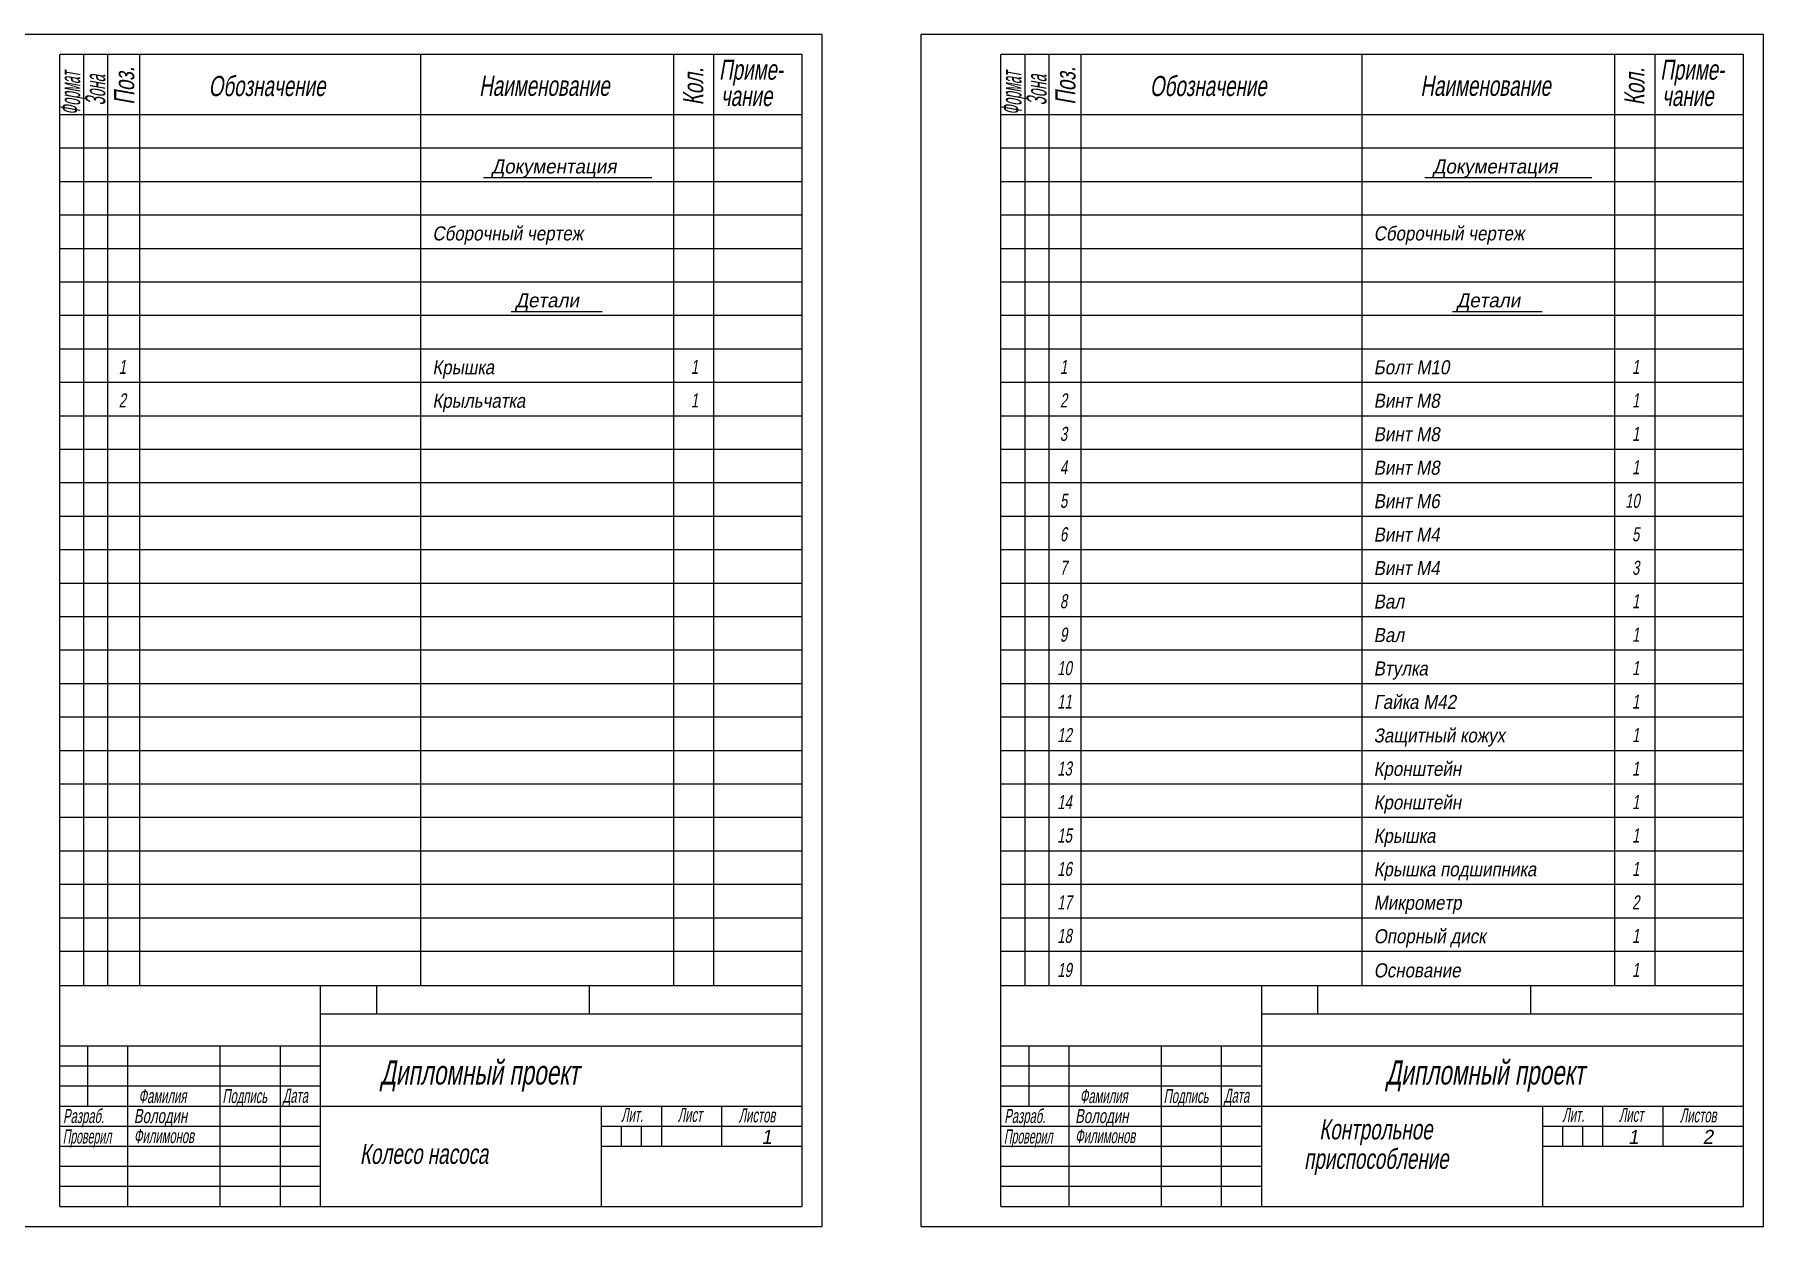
# Model space of a CAD drawing. Header units: millimetres. Extents: x 155 to 2756, y -275 to 1324.
# Drawn here: x 681.4 to 1112.2, y -274.2 to 22.8 of the extents above; entities that cross this region are included whole.
import ezdxf

# ---------------------------------------------------------------- set-up
doc = ezdxf.new("R2010")
doc.units = ezdxf.units.MM
doc.layers.add('2', color=151, linetype='Continuous', lineweight=25)
doc.layers.add('TEXT', color=82, linetype='Continuous', lineweight=25)
doc.layers.add('TITLE_BLOCK', color=7, linetype='Continuous')
doc.styles.add('ST_5', font='w_russin.shx', dxfattribs={"width": 0.7, "oblique": 10, "height": 5})
doc.styles.add('style1', font='cad2win.shx', dxfattribs={"oblique": 10, "height": 5})

msp = doc.modelspace()

# ---------------------------------------------------------------- linework, layer by layer
at = {"layer": '2'}
for p, q in [((793.25, -12.87), (835.24, -12.87)), ((1027.79, -12.87), (1069.48, -12.87)), ((800.14, -46.23), (822.81, -46.23)), ((1034.68, -46.23), (1057.03, -46.23))]:
    msp.add_line(p, q, dxfattribs=at)
at = {"layer": 'TITLE_BLOCK'}
for p, q in [((877.66, 22.76), (667.66, 22.76)), ((877.66, -274.24), (877.66, 22.76)), ((1112.2, 22.76), (902.2, 22.76)), ((902.2, 22.76), (902.2, -274.24)), ((1112.2, -274.24), (1112.2, 22.76)), ((687.66, -269.24), (687.66, 17.76)), ((872.66, 17.76), (687.66, 17.76)), ((693.66, -214.24), (693.66, 17.76)), ((699.66, -214.24), (699.66, 17.76)), ((707.66, -214.24), (707.66, 17.76)), ((777.66, -214.24), (777.66, 17.76)), ((840.66, -214.24), (840.66, 17.76)), ((850.66, -214.24), (850.66, 17.76)), ((872.66, -269.24), (872.66, 17.76)), ((1107.2, 17.76), (922.2, 17.76)), ((922.2, -269.24), (922.2, 17.76)), ((928.2, -214.24), (928.2, 17.76)), ((934.2, -214.24), (934.2, 17.76)), ((942.2, -214.24), (942.2, 17.76)), ((1012.2, -214.24), (1012.2, 17.76)), ((1075.2, -214.24), (1075.2, 17.76)), ((1085.2, -214.24), (1085.2, 17.76)), ((1107.2, -269.24), (1107.2, 17.76)), ((872.66, 2.76), (687.66, 2.76)), ((1107.2, 2.76), (922.2, 2.76)), ((872.66, -5.58), (687.66, -5.58)), ((1107.2, -5.58), (922.2, -5.58)), ((872.66, -13.92), (687.66, -13.92)), ((1107.2, -13.92), (922.2, -13.92)), ((872.66, -22.26), (687.66, -22.26)), ((1107.2, -22.26), (922.2, -22.26)), ((872.66, -30.6), (687.66, -30.6)), ((1107.2, -30.6), (922.2, -30.6)), ((872.66, -38.94), (687.66, -38.94)), ((1107.2, -38.94), (922.2, -38.94)), ((872.66, -47.28), (687.66, -47.28)), ((1107.2, -47.28), (922.2, -47.28)), ((872.66, -55.62), (687.66, -55.62)), ((1107.2, -55.62), (922.2, -55.62)), ((872.66, -63.96), (687.66, -63.96)), ((1107.2, -63.96), (922.2, -63.96)), ((872.66, -72.3), (687.66, -72.3)), ((1107.2, -72.3), (922.2, -72.3)), ((872.66, -80.64), (687.66, -80.64)), ((1107.2, -80.64), (922.2, -80.64)), ((872.66, -88.98), (687.66, -88.98)), ((1107.2, -88.98), (922.2, -88.98)), ((872.66, -97.32), (687.66, -97.32)), ((1107.2, -97.32), (922.2, -97.32)), ((872.66, -105.66), (687.66, -105.66)), ((1107.2, -105.66), (922.2, -105.66)), ((872.66, -114), (687.66, -114)), ((1107.2, -114), (922.2, -114)), ((872.66, -122.34), (687.66, -122.34)), ((1107.2, -122.34), (922.2, -122.34)), ((872.66, -130.68), (687.66, -130.68)), ((1107.2, -130.68), (922.2, -130.68)), ((872.66, -139.02), (687.66, -139.02)), ((1107.2, -139.02), (922.2, -139.02)), ((872.66, -147.36), (687.66, -147.36)), ((1107.2, -147.36), (922.2, -147.36)), ((872.66, -155.7), (687.66, -155.7)), ((1107.2, -155.7), (922.2, -155.7)), ((872.66, -164.04), (687.66, -164.04)), ((1107.2, -164.04), (922.2, -164.04)), ((872.66, -172.38), (687.66, -172.38)), ((1107.2, -172.38), (922.2, -172.38)), ((872.66, -180.72), (687.66, -180.72)), ((1107.2, -180.72), (922.2, -180.72)), ((872.66, -189.06), (687.66, -189.06)), ((1107.2, -189.06), (922.2, -189.06)), ((872.66, -197.4), (687.66, -197.4)), ((1107.2, -197.4), (922.2, -197.4)), ((872.66, -205.74), (687.66, -205.74)), ((1107.2, -205.74), (922.2, -205.74)), ((687.66, -214.24), (872.66, -214.24)), ((752.66, -229.24), (752.66, -214.24)), ((766.66, -221.24), (766.66, -214.24)), ((819.66, -221.24), (819.66, -214.24)), ((922.2, -214.24), (1107.2, -214.24)), ((987.2, -229.24), (987.2, -214.24)), ((1001.2, -221.24), (1001.2, -214.24)), ((1054.2, -221.24), (1054.2, -214.24)), ((752.66, -221.24), (872.66, -221.24)), ((987.2, -221.24), (1107.2, -221.24)), ((687.66, -229.24), (872.66, -229.24)), ((694.66, -244.24), (694.66, -229.24)), ((704.66, -269.24), (704.66, -229.24)), ((727.66, -269.24), (727.66, -229.24)), ((742.66, -269.24), (742.66, -229.24)), ((752.66, -269.24), (752.66, -229.24)), ((922.2, -229.24), (1107.2, -229.24)), ((929.2, -244.24), (929.2, -229.24)), ((939.2, -269.24), (939.2, -229.24)), ((962.2, -269.24), (962.2, -229.24)), ((977.2, -269.24), (977.2, -229.24)), ((987.2, -269.24), (987.2, -229.24)), ((687.66, -234.24), (752.66, -234.24)), ((922.2, -234.24), (987.2, -234.24)), ((687.66, -239.24), (752.66, -239.24)), ((922.2, -239.24), (987.2, -239.24)), ((687.66, -244.24), (872.66, -244.24)), ((822.66, -269.24), (822.66, -244.24)), ((837.66, -254.24), (837.66, -244.24)), ((852.66, -254.24), (852.66, -244.24)), ((922.2, -244.24), (1107.2, -244.24)), ((1057.2, -269.24), (1057.2, -244.24)), ((1072.2, -254.24), (1072.2, -244.24)), ((1087.2, -254.24), (1087.2, -244.24)), ((687.66, -249.24), (752.66, -249.24)), ((822.66, -249.24), (872.66, -249.24)), ((827.66, -254.24), (827.66, -249.24)), ((832.66, -254.24), (832.66, -249.24)), ((922.2, -249.24), (987.2, -249.24)), ((1057.2, -249.24), (1107.2, -249.24)), ((1062.2, -254.24), (1062.2, -249.24)), ((1067.2, -254.24), (1067.2, -249.24)), ((687.66, -254.24), (752.66, -254.24)), ((822.66, -254.24), (872.66, -254.24)), ((922.2, -254.24), (987.2, -254.24)), ((1057.2, -254.24), (1107.2, -254.24)), ((687.66, -259.24), (752.66, -259.24)), ((922.2, -259.24), (987.2, -259.24)), ((687.66, -264.24), (752.66, -264.24)), ((922.2, -264.24), (987.2, -264.24)), ((687.66, -269.24), (872.66, -269.24)), ((922.2, -269.24), (1107.2, -269.24)), ((667.66, -274.24), (877.66, -274.24)), ((902.2, -274.24), (1112.2, -274.24))]:
    msp.add_line(p, q, dxfattribs=at)

# ---------------------------------------------------------------- texts
at = {"layer": 'TEXT', "style": 'style1', "oblique": 10}
for s, p in [('Документация', (795.26, -11.85)), ('Документация', (1029.8, -11.85)), ('Детали', (801.21, -45.21)), ('Детали', (1035.75, -45.21)), ('1', (862.51, -253.68)), ('1', (1078.49, -253.68)), ('2', (1097.05, -253.68))]:
    msp.add_text(s, height=3.5, dxfattribs=at).set_placement(p)
for s, height, width, p in [('Сборочный чертеж', 3.5, 0.9, (780.54, -28.54)), ('Сборочный чертеж', 3.5, 0.9, (1015.08, -28.54)), ('1', 3.5, 0.7, (702.37, -61.81)), ('Крышка', 3.5, 0.9, (780.54, -61.9)), ('1', 3.5, 0.7, (844.93, -61.81)), ('1', 3.5, 0.7, (936.91, -61.81)), ('Болт М10', 3.5, 0.9, (1015.08, -61.9)), ('1', 3.5, 0.7, (1079.47, -61.81)), ('2', 3.5, 0.7, (702.37, -70.15)), ('Крыльчатка', 3.5, 0.9, (780.54, -70.24)), ('1', 3.5, 0.7, (844.93, -70.15)), ('2', 3.5, 0.7, (936.91, -70.15)), ('Винт М8', 3.5, 0.9, (1015.08, -70.24)), ('1', 3.5, 0.7, (1079.47, -70.15)), ('3', 3.5, 0.7, (936.91, -78.49)), ('Винт М8', 3.5, 0.9, (1015.08, -78.58)), ('1', 3.5, 0.7, (1079.47, -78.49)), ('4', 3.5, 0.7, (936.91, -86.83)), ('Винт М8', 3.5, 0.9, (1015.08, -86.92)), ('1', 3.5, 0.7, (1079.47, -86.83)), ('5', 3.5, 0.7, (936.91, -95.17)), ('Винт М6', 3.5, 0.9, (1015.08, -95.26)), ('10', 3.5, 0.7, (1077.76, -95.17)), ('6', 3.5, 0.7, (936.91, -103.51)), ('Винт М4', 3.5, 0.9, (1015.08, -103.6)), ('5', 3.5, 0.7, (1079.47, -103.51)), ('7', 3.5, 0.7, (936.91, -111.85)), ('Винт М4', 3.5, 0.9, (1015.08, -111.94)), ('3', 3.5, 0.7, (1079.47, -111.85)), ('8', 3.5, 0.7, (936.91, -120.19)), ('Вал', 3.5, 0.9, (1015.08, -120.28)), ('1', 3.5, 0.7, (1079.47, -120.19)), ('9', 3.5, 0.7, (936.91, -128.53)), ('Вал', 3.5, 0.9, (1015.08, -128.62)), ('1', 3.5, 0.7, (1079.47, -128.53)), ('10', 3.5, 0.7, (936.24, -136.87)), ('Втулка', 3.5, 0.9, (1015.08, -136.96)), ('1', 3.5, 0.7, (1079.47, -136.87)), ('11', 3.5, 0.7, (936.24, -145.21)), ('Гайка М42', 3.5, 0.9, (1015.08, -145.3)), ('1', 3.5, 0.7, (1079.47, -145.21)), ('12', 3.5, 0.7, (936.24, -153.55)), ('Защитный кожух', 3.5, 0.9, (1015.08, -153.64)), ('1', 3.5, 0.7, (1079.47, -153.55)), ('13', 3.5, 0.7, (936.24, -161.89)), ('Кронштейн', 3.5, 0.9, (1015.08, -161.98)), ('1', 3.5, 0.7, (1079.47, -161.89)), ('14', 3.5, 0.7, (936.24, -170.23)), ('Кронштейн', 3.5, 0.9, (1015.08, -170.32)), ('1', 3.5, 0.7, (1079.47, -170.23)), ('15', 3.5, 0.7, (936.24, -178.57)), ('Крышка', 3.5, 0.9, (1015.08, -178.66)), ('1', 3.5, 0.7, (1079.47, -178.57)), ('16', 3.5, 0.7, (936.24, -186.91)), ('Крышка подшипника', 3.5, 0.9, (1015.08, -187)), ('1', 3.5, 0.7, (1079.47, -186.91)), ('17', 3.5, 0.7, (936.24, -195.25)), ('Микрометр', 3.5, 0.9, (1015.08, -195.34)), ('2', 3.5, 0.7, (1079.47, -195.25)), ('18', 3.5, 0.7, (936.24, -203.59)), ('Опорный диск', 3.5, 0.9, (1015.08, -203.68)), ('1', 3.5, 0.7, (1079.47, -203.59)), ('19', 3.5, 0.7, (936.24, -212.09)), ('Основание', 3.5, 0.9, (1015.08, -212.18)), ('1', 3.5, 0.7, (1079.47, -212.09)), ('Дипломный проект', 6, 0.7, (767.58, -238.88)), ('Дипломный проект', 6, 0.7, (1018.13, -238.88)), ('Володин', 3.5, 0.7, (706.14, -248.48)), ('Володин', 3.5, 0.7, (940.68, -248.48)), ('Контрольное ', 5, 0.7, (1001.51, -252.55)), ('Филимонов', 3.5, 0.6, (706.14, -253.48)), ('Колесо насоса', 5, 0.7, (762.45, -258.66)), ('Филимонов', 3.5, 0.6, (940.68, -253.48)), ('приспособление', 5, 0.7, (997.74, -259.9))]:
    msp.add_text(s, height=height, dxfattribs=dict(at, width=width)).set_placement(p)
at = {"layer": 'TITLE_BLOCK', "style": 'ST_5', "oblique": 10}
for s, width, p in [('Формат', 0.45, (692.76, 2.72)), ('Зона', 0.5, (699.02, 5.13)), ('Поз.', 0.7, (706.23, 5.3)), ('Кол.', 0.7, (848, 5.14)), ('Формат', 0.45, (927.3, 2.72)), ('Зона', 0.5, (933.56, 5.13)), ('Поз.', 0.7, (940.77, 5.3)), ('Кол.', 0.7, (1082.54, 5.14))]:
    msp.add_text(s, height=5, rotation=90, dxfattribs=dict(at, width=width)).set_placement(p)
at = {"layer": 'TITLE_BLOCK', "style": 'ST_5', "oblique": 10, "width": 0.7}
for s, p in [('Приме-', (851.95, 11.51)), ('Приме-', (1086.49, 11.51)), ('Обозначение', (724.77, 7.44)), ('Наименование', (792.18, 7.49)), ('чание', (852.4, 4.95)), ('Обозначение', (959.31, 7.44)), ('Наименование', (1026.72, 7.49)), ('чание', (1086.94, 4.95))]:
    msp.add_text(s, height=5, dxfattribs=at).set_placement(p)
at = {"layer": 'TITLE_BLOCK', "oblique": 10}
for s, width, p in [('Фамилия', 0.6, (707.3, -243.5)), ('Подпись', 0.6, (728.2, -243.5)), ('Дата', 0.6, (743.21, -243.42)), ('Фамилия', 0.6, (941.84, -243.5)), ('Подпись', 0.6, (962.74, -243.5)), ('Дата', 0.6, (977.75, -243.42)), ('Разраб.', 0.6, (688.49, -248.48)), ('Лит.', 0.6, (827.56, -248.19)), ('Лист', 0.6, (841.66, -248.19)), ('Листов', 0.6, (856.84, -248.32)), ('Разраб.', 0.6, (923.03, -248.48)), ('Лит.', 0.6, (1062.1, -248.19)), ('Лист', 0.6, (1076.2, -248.19)), ('Листов', 0.6, (1091.38, -248.32)), ('Проверил', 0.56, (688.41, -253.58)), ('Проверил', 0.56, (922.95, -253.58))]:
    msp.add_text(s, height=3.5, dxfattribs=dict(at, width=width)).set_placement(p)

doc.saveas('drawing.dxf')
